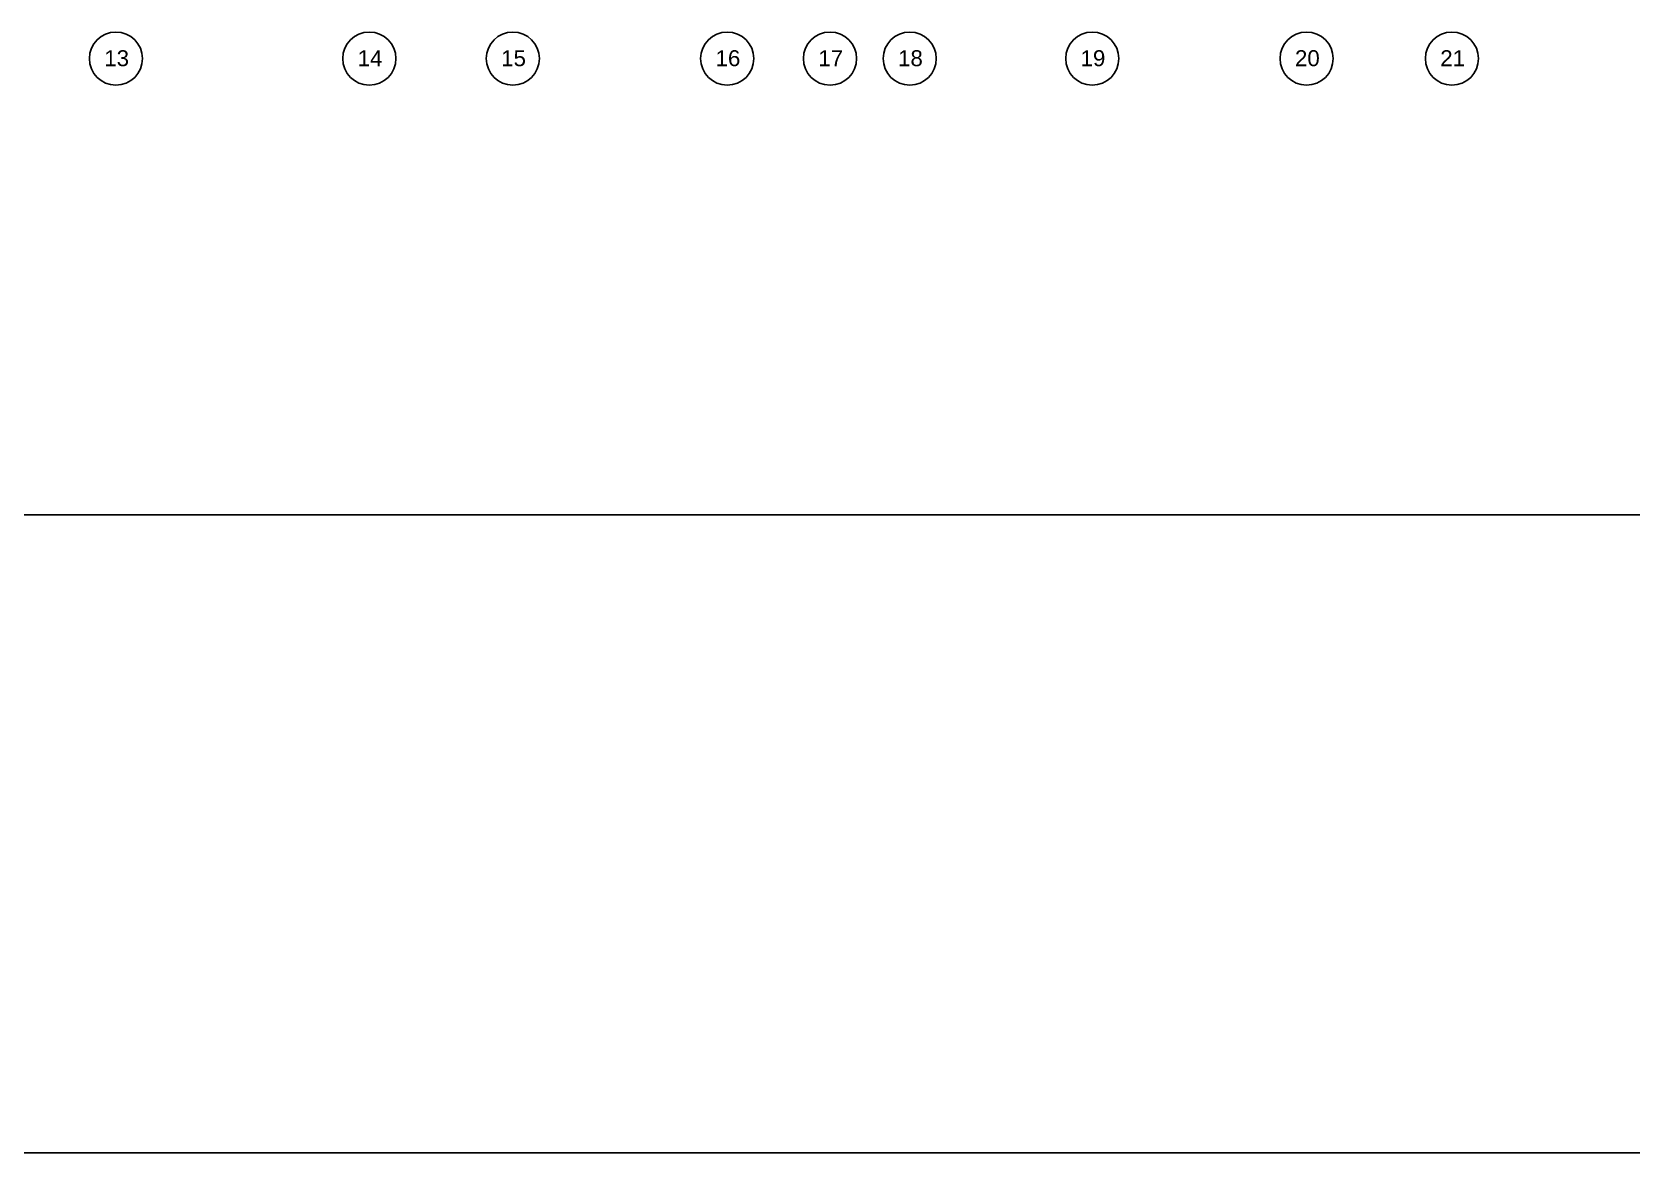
# Model space of a CAD drawing. Header units: inches. Extents: x 18000 to 22048, y 0 to 3165.
# Drawn here: x 19297 to 20200, y 0 to 632 of the extents above; entities that cross this region are included whole.
import ezdxf
from ezdxf.enums import TextEntityAlignment as Align

# ---------------------------------------------------------------- set-up
doc = ezdxf.new("R2010")
doc.units = ezdxf.units.IN
doc.header["$LTSCALE"] = 48
doc.header["$MEASUREMENT"] = 0
doc.linetypes.add('HIDDEN', pattern=[0.375, 0.25, -0.125])
doc.layers.add('_0_Objects', color=8, linetype='Continuous')
doc.layers.add('S-Grid-Iden', color=8, linetype='Continuous')
doc.layers.add('A-ANNO-NPLT', color=8, linetype='Continuous', plot=False)
doc.styles.get("Standard").update_dxf_attribs({"font": 'arial.ttf'})

# ---------------------------------------------------------------- blocks, each defined once
blk = doc.blocks.new('Column Bubble')
blk.add_circle((-0.0042, -0.0024), 0.1562)
blk.add_attdef('XX', text='', height=0.0938).set_placement((0, 0), align=Align.MIDDLE_CENTER)
blk = doc.blocks.new('3RD FLOOR - STRUCTURAL GRID')
at = {"layer": 'S-Grid-Iden', "xscale": 96, "yscale": 96, "zscale": 96}
for p, values in [((-2671.1, -15424.53), {'XX': '13'}), ((-2528.1, -15424.53), {'XX': '14'}), ((-2447.1, -15424.53), {'XX': '15'}), ((-2326.1, -15424.53), {'XX': '16'}), ((-2268.1, -15424.53), {'XX': '17'}), ((-2223.1, -15424.53), {'XX': '18'}), ((-2120.1, -15424.53), {'XX': '19'}), ((-1999.1, -15424.53), {'XX': '20'}), ((-1917.1, -15424.53), {'XX': '21'})]:
    blk.add_blockref('Column Bubble', p, dxfattribs=at).add_auto_attribs(values)

msp = doc.modelspace()

# ---------------------------------------------------------------- linework, layer by layer
at = {"layer": 'A-ANNO-NPLT'}
for points in [[(18000, 0), (18000, 2976), (22048, 2976), (22048, 0)], [(18120, 360), (18120, 2616), (21928, 2616), (21928, 360)]]:
    msp.add_lwpolyline(points, close=True, dxfattribs=at)

# ---------------------------------------------------------------- block references
at = {"layer": '_0_Objects', "linetype": 'HIDDEN'}
msp.add_blockref('3RD FLOOR - STRUCTURAL GRID', (22015.5, 16042.01), dxfattribs=at)

doc.saveas('drawing.dxf')
